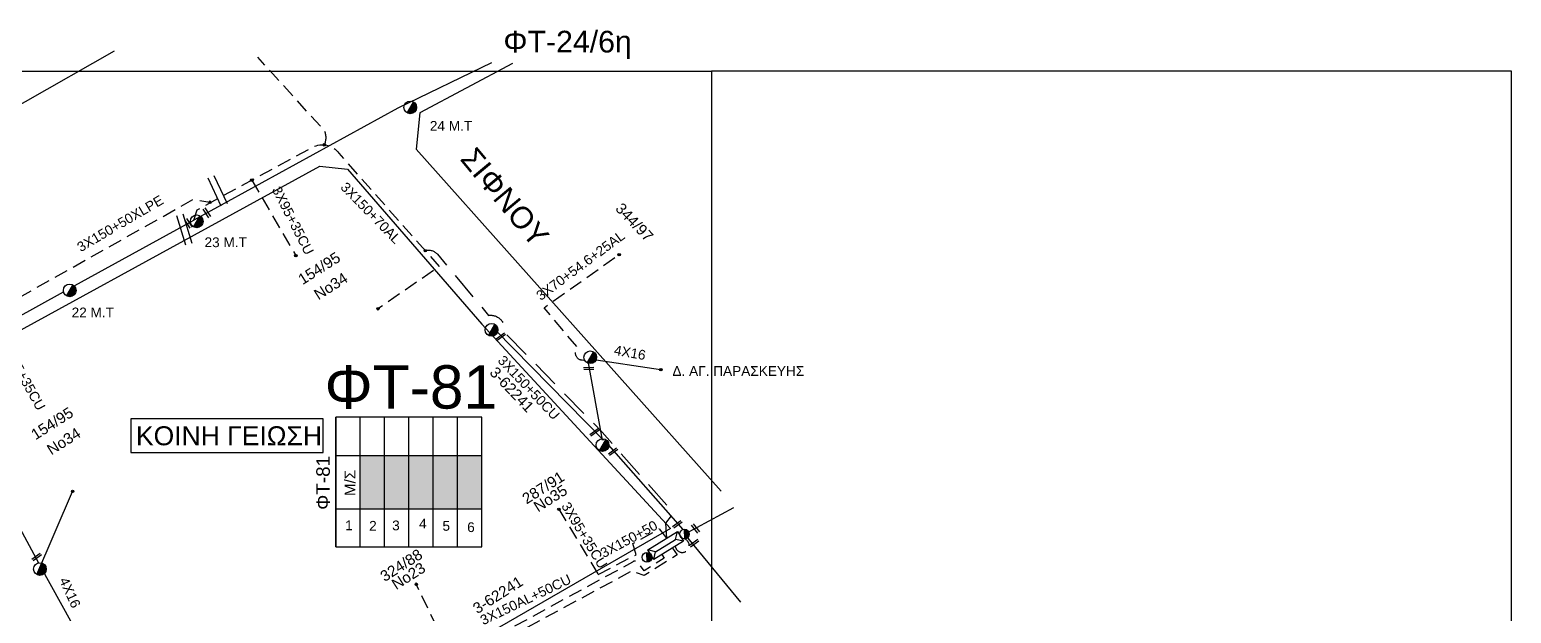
# Model space of a CAD drawing. Header units: millimetres. Extents: x 938 to 3112, y 793 to 1825.
# Drawn here: x 2837.9 to 3111.5, y 1707.9 to 1815.6 of the extents above; entities that cross this region are included whole.
import ezdxf
from ezdxf.enums import TextEntityAlignment as Align

# ---------------------------------------------------------------- set-up
doc = ezdxf.new("R2010")
doc.units = ezdxf.units.MM
doc.linetypes.add('DASHED', pattern=[19.05, 12.7, -6.35])
doc.linetypes.add('DASHEDX2', pattern=[38.1, 25.4, -12.7])
for name, color, linetype in [('Ασφαλειοκιβώτια Χ.Τ 6 αναχωρήσεων', 7, 'Continuous'), ('Γέφυρες Εναερίου Δικτύου', 7, 'Continuous'), ('Εναέρια παροχή ΧΤ 4x16', 7, 'SYN_LINE'), ('Επιγραφές - Σχήματα', 7, 'Continuous'), ('Καλώδια ΧΤ   3x150+50AL', 7, 'DASHED'), ('Καλώδια ΧΤ   3x150+50CU', 7, 'DASHED'), ('Καλώδια ΧΤ   3x150+70AL', 7, 'DASHED'), ('Καλώδια ΧΤ   3x150AL+50CU', 7, 'DASHED'), ('Καλώδια ΧΤ   3x150AL+50XLPE', 7, 'DASHED'), ('Καλώδια ΧΤ   3x95+35CU', 7, 'DASHED'), ('Μηχανική τομή', 7, 'Continuous'), ('Στύλος ΦΜ', 7, 'Continuous'), ('Στύλος ΦΜ @ 1', 7, 'Continuous'), ('Συνδέσεις', 7, 'Continuous'), ('Συνεστραμμένα ΧΤ   3x70+54.6+25AL', 7, 'SYN_LINE'), ('Τομή', 7, 'Continuous'), ('Υποσταθμός εναέριος 2 στύλων', 7, 'Continuous'), ('Υποσταθμός πόλεως', 7, 'Continuous'), ('Υπόβαθρο ΔΕΗ', 7, 'Continuous')]:
    doc.layers.add(name, color=color, linetype=linetype)
doc.styles.get("Standard").update_dxf_attribs({"font": 'arial.ttf'})
doc.linetypes.add('SYN_LINE', pattern='A,0.5,-0.0001,["/\\/\\/\\/",Standard,S=0.1,R=0,X=0,Y=-0.05],-0.25', length=0.7501)

# ---------------------------------------------------------------- blocks, each defined once
blk = doc.blocks.new('ΑΣΦΑΛΕΙΟΚΙΒΩΤΙΟ ΥΠΟΣΤΑΘΜΟΥ 6 ΑΝΑΧΩΡΗΣΕΩΝ')
at = {"layer": 'Ασφαλειοκιβώτια Χ.Τ 6 αναχωρήσεων', "ltscale": 40}
for p, q in [((-23.91, 27), (23.91, 27)), ((-9.83, 27), (-9.83, -27)), ((9.83, 27), (9.83, -27)), ((-23.91, 18), (23.91, 18)), ((-23.91, 9), (23.91, 9)), ((-23.91, 0), (23.91, 0)), ((-23.91, -9), (23.91, -9)), ((-23.91, -18), (23.91, -18))]:
    blk.add_line(p, q, dxfattribs=at)
at = {"layer": 'Ασφαλειοκιβώτια Χ.Τ 6 αναχωρήσεων'}
blk.add_lwpolyline([(-23.91, -27), (23.91, -27), (23.91, 27), (-23.91, 27)], close=True, dxfattribs=at)
for s, p in [('1', (-17.75, 23.52)), ('2', (-17.93, 14.66)), ('3', (-17.79, 6.15)), ('4', (-17.11, -3.79)), ('5', (-17.96, -12.42)), ('6', (-18.44, -21.55))]:
    blk.add_text(s, height=3.6, rotation=270, dxfattribs=at).set_placement(p)
at = {"layer": 'Ασφαλειοκιβώτια Χ.Τ 6 αναχωρήσεων', "ltscale": 40}
for tag, height, p in [('ΟΝΟΜΑ', 5, (-0.27, 31.68)), ('ΚΕΙΜΕΝΟ 1', 2, (16.95, 22.41)), ('ΚΕΙΜΕΝΟ 2', 2, (16.95, 13.71)), ('ΚΕΙΜΕΝΟ 3', 2, (16.95, 4.31)), ('ΚΕΙΜΕΝΟ 4', 2, (16.95, -4.67)), ('ΚΕΙΜΕΝΟ 5', 2, (16.95, -13.51)), ('ΚΕΙΜΕΝΟ 6', 2, (16.95, -22.43)), ('ΣΧ', 2, (-0.21, -29.21))]:
    blk.add_attdef(tag, text='', height=height, dxfattribs=at).set_placement(p, align=Align.MIDDLE_CENTER)
blk = doc.blocks.new('ΥΠΟΣΤΑΘΜΟΣ ΕΝΑΕΡΙΟΣ ΕΠΙ 2 ΣΤΥΛΩΝ')
at = {"layer": 'Υποσταθμός εναέριος 2 στύλων', "linetype": 'Continuous'}
for points in [[(-11.97, -2.11, 0.574793), (-8.45, -0.07, 0.268822), (-9.64, 1.98)], [(9.68, -2.15, 0.574793), (13.19, -0.1, 0.268822), (12.01, 1.95)]]:
    blk.add_hatch(color=256, dxfattribs=at).paths.add_polyline_path(points)
for p, q in [((-11.97, -2.11), (-9.64, 1.98)), ((9.68, -2.15), (12.01, 1.95))]:
    blk.add_line(p, q, dxfattribs=at)
for centre in [(-10.81, -0.07), (10.84, -0.1)]:
    blk.add_circle(centre, 2.36, dxfattribs=at)
at = {"layer": 'Υποσταθμός πόλεως', "linetype": 'Continuous', "ltscale": 40}
blk.add_lwpolyline([(-8.57, 2.82), (8.57, 2.82), (8.57, -2.82), (-8.57, -2.82)], close=True, dxfattribs=at)
for points in [[(-5.75, 0), (-8.57, 2.82)], [(-8.57, -2.82), (-5.75, 0)], [(-5.75, 0), (5.75, 0)], [(5.75, 0), (8.57, 2.82)], [(8.57, -2.82), (5.75, 0)]]:
    blk.add_lwpolyline(points, dxfattribs=at)
at = {"layer": 'Υποσταθμός εναέριος 2 στύλων', "ltscale": 40, "flags": 1}
for tag, p in [('ΜΕΤΑΣΧΗΜΑΤΙΣΜΟΣ', (14.09, 2.51)), ('ΙΣΧΥΣ', (14.07, -0.28)), ('ΑΡΙΘΜΟΣ', (14.19, -3))]:
    blk.add_attdef(tag, p, '', height=1.8, dxfattribs=at)
blk = doc.blocks.new('ΥΠΑΡΧΩΝ ΤΣΙΜΕΝΤΕΝΙΟΣ ΣΤΥΛΟΣ')
at = {"layer": 'Στύλος ΦΜ'}
blk.add_hatch(color=256, dxfattribs=at).paths.add_polyline_path([(-1.29, -2.28, 0.574793), (2.62, 0, 0.268822), (1.3, 2.27)])
blk.add_line((-1.29, -2.28), (1.3, 2.27), dxfattribs=at)
blk.add_circle((0, 0), 2.62, dxfattribs=at)
at = {"layer": 'Στύλος ΦΜ', "flags": 4}
for tag, p in [('ΤΥΠΟΣ', (-4.91, 3.03)), ('ΑΡΙΘΜΟΣ', (-4.68, 8.05))]:
    blk.add_attdef(tag, p, '', height=4, dxfattribs=at)
blk = doc.blocks.new('ΤΟΜΗ')
at = {"layer": 'Τομή', "ltscale": 40}
for p, q in [((-5.68, 0), (5.68, 0)), ((5.68, -2.33), (-5.68, -2.33))]:
    blk.add_line(p, q, dxfattribs=at)
blk = doc.blocks.new('ΜΗΧΑΝΙΚΗ ΤΟΜΗ')
at = {"layer": 'Μηχανική τομή', "ltscale": 40}
for p, q in [((-1.89, 0.78), (1.89, 0.78)), ((1.89, 0), (-1.89, 0))]:
    blk.add_line(p, q, dxfattribs=at)
blk = doc.blocks.new('_ΣΥΝΔΕΣΗ')
at = {"layer": 'Συνδέσεις', "linetype": 'SYN_LINE', "ltscale": 40}
blk.add_hatch(color=256, dxfattribs=at).paths.add_polyline_path([(0.5, -0.01, 1), (-0.5, -0.01, 1)])
at = {"layer": 'Συνδέσεις'}
blk.add_circle((0, -0.01), 0.5, dxfattribs=at)

msp = doc.modelspace()

# ---------------------------------------------------------------- hatches: boundary and pattern name
at = {"layer": 'Ασφαλειοκιβώτια Χ.Τ 6 αναχωρήσεων'}
for color, points in [(2, [(2898.89, 1737.03), (2898.89, 1727.2), (2903.39, 1727.2), (2903.39, 1737.03)]), (5, [(2903.39, 1737.03), (2903.39, 1727.2), (2907.89, 1727.2), (2907.89, 1737.03)]), (173, [(2907.89, 1737.03), (2907.89, 1727.2), (2912.39, 1727.2), (2912.39, 1737.03)]), (6, [(2912.39, 1737.03), (2912.39, 1727.2), (2916.89, 1727.2), (2916.89, 1737.03)]), (30, [(2916.89, 1737.03), (2916.89, 1727.2), (2921.39, 1727.2), (2921.39, 1737.03)])]:
    msp.add_hatch(color=color, dxfattribs=at).paths.add_polyline_path(points)

# ---------------------------------------------------------------- linework, layer by layer
at = {"layer": 'Γέφυρες Εναερίου Δικτύου', "color": 2, "flags": 128}
msp.add_lwpolyline([(2923.16, 1809.5), (2905.86, 1801.12), (2868.18, 1780.44)], dxfattribs=at)
at = {"layer": 'Γέφυρες Εναερίου Δικτύου', "color": 173, "linetype": 'DASHED', "ltscale": 0.2, "flags": 128}
msp.add_lwpolyline([(2892.27, 1794.35, 0.252335), (2892.27, 1797.02), (2879.98, 1810.51)], format="xyb", dxfattribs=at)
at = {"layer": 'Γέφυρες Εναερίου Δικτύου', "color": 30, "flags": 128}
msp.add_lwpolyline([(2958.82, 1722.5), (2967.88, 1727.44)], dxfattribs=at)
at = {"layer": 'Εναέρια παροχή ΧΤ 4x16', "color": 7, "linetype": 'Continuous', "ltscale": 20, "flags": 128}
for points in [[(2943.87, 1739.87), (2923.92, 1760.17)], [(2958.53, 1723.36), (2944.35, 1739.47)]]:
    msp.add_lwpolyline(points, dxfattribs=at)
at = {"layer": 'Εναέρια παροχή ΧΤ 4x16', "color": 173, "linetype": 'SYN_LINE', "ltscale": 15, "flags": 128}
for points in [[(2943.63, 1739.86), (2940.99, 1754.43)], [(2941.23, 1754.86), (2954.39, 1752.9)]]:
    msp.add_lwpolyline(points, dxfattribs=at)
at = {"layer": 'Εναέρια παροχή ΧΤ 4x16', "color": 62, "ltscale": 20, "flags": 128}
for points in [[(2820.25, 1752.83), (2839.51, 1717.21)], [(2839.96, 1716.4), (2840.06, 1716.2)]]:
    msp.add_lwpolyline(points, dxfattribs=at)
at = {"layer": 'Εναέρια παροχή ΧΤ 4x16', "color": 62, "linetype": 'SYN_LINE', "ltscale": 20, "flags": 128}
for points in [[(2839.18, 1715.04), (2845.81, 1730.39)], [(2847.37, 1703.02), (2840.06, 1716.2)]]:
    msp.add_lwpolyline(points, dxfattribs=at)
at = {"layer": 'Επιγραφές - Σχήματα', "color": 6, "linetype": 'Continuous', "ltscale": 0.2}
msp.add_line((2958.82, 1722.5), (2969.12, 1709.98), dxfattribs=at)
at = {"layer": 'Επιγραφές - Σχήματα'}
msp.add_lwpolyline([(974.02, 1807.96), (2963.81, 1807.96), (2963.81, 804.4), (974.02, 804.4)], close=True, dxfattribs=at)
at = {"layer": 'Επιγραφές - Σχήματα', "ltscale": 10}
msp.add_lwpolyline([(2963.81, 804.4), (3111.5, 804.4), (3111.5, 1807.96), (2963.81, 1807.96)], dxfattribs=at)
at = {"layer": 'Επιγραφές - Σχήματα', "color": 190}
msp.add_lwpolyline([(2856.55, 1737.59), (2892.06, 1737.59), (2892.06, 1743.76), (2856.55, 1743.76)], close=True, dxfattribs=at)
at = {"layer": 'Επιγραφές - Σχήματα', "color": 6, "linetype": 'DASHED', "ltscale": 0.2}
msp.add_arc((2958.38, 1720.42), 1.29, 186.7941, 69.8198, dxfattribs=at)
at = {"layer": 'Καλώδια ΧΤ   3x150+50CU', "color": 173, "linetype": 'DASHEDX2', "ltscale": 0.2, "flags": 128}
msp.add_lwpolyline([(2910.93, 1774.81, -0.305352), (2913.18, 1774.16), (2922.59, 1762.88, -0.528043), (2925.49, 1759.78), (2943.62, 1741.34), (2956.76, 1726.43), (2955.29, 1724.56), (2955.45, 1721.79)], format="xyb", dxfattribs=at)
at = {"layer": 'Καλώδια ΧΤ   3x150+70AL', "color": 173, "linetype": 'DASHED', "ltscale": 0.2, "flags": 128}
msp.add_lwpolyline([(2868.18, 1780.44), (2868.83, 1782.38), (2890.13, 1793.92, -0.378781), (2894.98, 1792.79), (2913.51, 1771.91), (2902.18, 1764.09)], format="xyb", dxfattribs=at)
at = {"layer": 'Καλώδια ΧΤ   3x150AL+50CU', "color": 5, "linetype": 'DASHED', "ltscale": 0.2, "flags": 128}
msp.add_lwpolyline([(2956.58, 1719.94), (2957.42, 1718.67), (2951.33, 1714.87), (2949, 1715.67), (2919.07, 1699.5, -0.461632), (2913.97, 1696.1), (2907.5, 1692.06, -0.495432), (2903.04, 1690.28, 0.35461), (2901.91, 1690.12), (2883.24, 1679.31, -0.790652), (2878.22, 1676.23), (2835.13, 1650.97, -0.764051), (2830.84, 1648.54), (2803.44, 1632.49, -0.834231), (2799.72, 1630.23), (2786, 1622.06)], format="xyb", dxfattribs=at)
at = {"layer": 'Καλώδια ΧΤ   3x150AL+50CU', "color": 2, "linetype": 'DASHED', "ltscale": 0.2, "flags": 128}
msp.add_lwpolyline([(2954.64, 1718.74), (2955.06, 1718.05), (2951.32, 1715.74), (2950.2, 1717.3, 0.418606), (2949.22, 1717.36), (2918.7, 1700.76, 0.165346), (2917.35, 1699.29), (2915.92, 1697.67, -0.50245), (2914.53, 1697.78)], format="xyb", dxfattribs=at)
at = {"layer": 'Καλώδια ΧΤ   3x95+35CU', "color": 30, "linetype": 'DASHED', "ltscale": 0.2}
msp.add_line((2942.86, 1715.05), (2949.86, 1718.71), dxfattribs=at)
at = {"layer": 'Καλώδια ΧΤ   3x95+35CU', "color": 173, "linetype": 'DASHED', "ltscale": 0.2, "flags": 128}
for points in [[(2878.9, 1787.84), (2887.01, 1773.91)], [(2836.3, 1746.25), (2828, 1761.72), (2868.05, 1784.28), (2871.16, 1783.76)]]:
    msp.add_lwpolyline(points, dxfattribs=at)
at = {"layer": 'Καλώδια ΧΤ   3x95+35CU', "color": 30, "linetype": 'DASHED', "ltscale": 0.2, "flags": 128}
for points in [[(2935.57, 1727.11), (2942.86, 1715.05)], [(2949.86, 1718.71), (2949.28, 1720.75), (2954.13, 1723.47), (2955.47, 1721.75)]]:
    msp.add_lwpolyline(points, dxfattribs=at)
at = {"layer": 'Καλώδια ΧΤ   3x95+35CU', "color": 2, "linetype": 'DASHED', "ltscale": 0.2, "flags": 128}
msp.add_lwpolyline([(2905.87, 1692.86), (2914.53, 1697.78), (2915.68, 1698.45, 0.423602), (2915.93, 1699.5), (2909.26, 1713.26)], format="xyb", dxfattribs=at)
at = {"layer": 'Συνεστραμμένα ΧΤ   3x70+54.6+25AL', "color": 62, "linetype": 'SYN_LINE', "ltscale": 20, "flags": 128}
for points in [[(2845.56, 1768), (2868.18, 1780.44)], [(2820.71, 1754.32), (2844.13, 1767.21)]]:
    msp.add_lwpolyline(points, dxfattribs=at)
at = {"layer": 'Συνεστραμμένα ΧΤ   3x70+54.6+25AL', "color": 173, "linetype": 'DASHED', "ltscale": 0.2, "flags": 128}
msp.add_lwpolyline([(2940.34, 1754.62, -0.757888), (2939.06, 1756.92), (2932.86, 1764.28), (2946.69, 1774.11)], format="xyb", dxfattribs=at)
at = {"layer": 'Υπόβαθρο ΔΕΗ', "flags": 128}
for points in [[(2805.61, 1809.44), (2776.26, 1791.66), (2787.76, 1774.28), (2853.51, 1811.7)], [(2805.61, 1809.44), (2776.26, 1791.66), (2787.76, 1774.28), (2853.51, 1811.7)], [(2927.05, 1809.37), (2909.9, 1800.23), (2909.25, 1793.55), (2965.57, 1730.42)], [(2927.05, 1809.37), (2909.9, 1800.23), (2909.25, 1793.55), (2965.57, 1730.42)], [(2827.78, 1648.73), (2801.79, 1633.34), (2775.86, 1671.77), (2767.64, 1684.06), (2747.56, 1711.63), (2813.64, 1747.86), (2891.46, 1790.41), (2896.59, 1789.86), (2921.39, 1761.24), (2956.2, 1723.57), (2878.65, 1678.85), (2837.03, 1654.21)], [(2827.78, 1648.73), (2801.79, 1633.34), (2775.86, 1671.77), (2767.64, 1684.06), (2747.56, 1711.63), (2813.64, 1747.86), (2891.46, 1790.41), (2896.59, 1789.86), (2921.39, 1761.24), (2956.2, 1723.57), (2878.65, 1678.85), (2837.03, 1654.21)]]:
    msp.add_lwpolyline(points, dxfattribs=at)

# ---------------------------------------------------------------- block references
at = {"layer": 'Ασφαλειοκιβώτια Χ.Τ 6 αναχωρήσεων', "xscale": 0.5, "yscale": 0.5, "zscale": 0.5, "rotation": 90}
msp.add_blockref('ΑΣΦΑΛΕΙΟΚΙΒΩΤΙΟ ΥΠΟΣΤΑΘΜΟΥ 6 ΑΝΑΧΩΡΗΣΕΩΝ', (2907.89, 1732.11), dxfattribs=at).add_auto_attribs({'ΟΝΟΜΑ': 'ΦΤ-81'})
at = {"layer": 'Μηχανική τομή'}
for p, xscale, yscale, zscale, rotation in [((2870.43, 1781.7), 0.4999999999999507, 0.4999999999999507, 0.4999999999999507, 302.8100083903306), ((2867.02, 1779.74), 0.4999999999999507, 0.4999999999999507, 0.4999999999999507, 302.8100083903306), ((2924.77, 1759.1), 0.4999999999999716, 0.4999999999999716, 0.4999999999999716, 215.8238171396846), ((2941.12, 1753.28), 0.4999999999999614, 0.4999999999999614, 0.4999999999999614, 181.3359324416002), ((2942.06, 1741.44), 0.4999999999999716, 0.4999999999999716, 0.4999999999999716, 215.8238171396846), ((2945.5, 1737.87), 0.4999999999999716, 0.4999999999999716, 0.4999999999999716, 215.8238171396846), ((2957.37, 1724.46), 0.4999999999999716, 0.4999999999999716, 0.4999999999999716, 215.8238171396846), ((2960.98, 1723.67), 0.499999999999782, 0.499999999999782, 0.499999999999782, 129.6396923294983), ((2960.47, 1721), 0.4999999999999716, 0.4999999999999716, 0.4999999999999716, 215.8238171396846), ((2839.03, 1718.47), 0.4999999999999716, 0.4999999999999716, 0.4999999999999716, 215.8238171396846)]:
    msp.add_blockref('ΜΗΧΑΝΙΚΗ ΤΟΜΗ', p, dxfattribs=dict(at, xscale=xscale, yscale=yscale, zscale=zscale, rotation=rotation))
at = {"layer": 'Στύλος ΦΜ @ 1', "ltscale": 40}
ref = msp.add_blockref('ΥΠΑΡΧΩΝ ΤΣΙΜΕΝΤΕΝΙΟΣ ΣΤΥΛΟΣ', (2908.15, 1801.26), dxfattribs=dict(at, xscale=0.4499999999998181, yscale=0.4499999999998181, zscale=0.4499999999998181))
ref.add_attrib('ΤΥΠΟΣ', '24 M.T', (2911.77, 1796.96), dxfattribs={"layer": 'Στύλος ΦΜ', "height": 1.8, "flags": 4})
ref = msp.add_blockref('ΥΠΑΡΧΩΝ ΤΣΙΜΕΝΤΕΝΙΟΣ ΣΤΥΛΟΣ', (2908.15, 1801.26), dxfattribs=dict(at, xscale=0.4499999999998181, yscale=0.4499999999998181, zscale=0.4499999999998181))
ref.add_attrib('ΤΥΠΟΣ', '24 M.T', (2911.77, 1796.96), dxfattribs={"layer": 'Στύλος ΦΜ', "height": 1.8, "flags": 4})
ref = msp.add_blockref('ΥΠΑΡΧΩΝ ΤΣΙΜΕΝΤΕΝΙΟΣ ΣΤΥΛΟΣ', (2868.72, 1780.23), dxfattribs=dict(at, xscale=0.4499999999998181, yscale=0.4499999999998181, zscale=0.4499999999998181))
ref.add_attrib('ΤΥΠΟΣ', '23 M.T', (2870.16, 1775.47), dxfattribs={"layer": 'Στύλος ΦΜ', "height": 1.8, "flags": 4})
ref = msp.add_blockref('ΥΠΑΡΧΩΝ ΤΣΙΜΕΝΤΕΝΙΟΣ ΣΤΥΛΟΣ', (2868.72, 1780.23), dxfattribs=dict(at, xscale=0.4499999999998181, yscale=0.4499999999998181, zscale=0.4499999999998181))
ref.add_attrib('ΤΥΠΟΣ', '23 M.T', (2870.16, 1775.47), dxfattribs={"layer": 'Στύλος ΦΜ', "height": 1.8, "flags": 4})
ref = msp.add_blockref('ΥΠΑΡΧΩΝ ΤΣΙΜΕΝΤΕΝΙΟΣ ΣΤΥΛΟΣ', (2845.27, 1767.49), dxfattribs=dict(at, xscale=0.4499999999998181, yscale=0.4499999999998181, zscale=0.4499999999998181))
ref.add_attrib('ΤΥΠΟΣ', '22 M.T', (2845.62, 1762.52), dxfattribs={"layer": 'Στύλος ΦΜ', "height": 1.8, "flags": 4})
ref = msp.add_blockref('ΥΠΑΡΧΩΝ ΤΣΙΜΕΝΤΕΝΙΟΣ ΣΤΥΛΟΣ', (2845.27, 1767.49), dxfattribs=dict(at, xscale=0.4499999999998181, yscale=0.4499999999998181, zscale=0.4499999999998181))
ref.add_attrib('ΤΥΠΟΣ', '22 M.T', (2845.62, 1762.52), dxfattribs={"layer": 'Στύλος ΦΜ', "height": 1.8, "flags": 4})
at = {"layer": 'Στύλος ΦΜ @ 1', "ltscale": 40, "xscale": 0.4499999999998181, "yscale": 0.4499999999998181, "zscale": 0.4499999999998181}
for p in [(2923.16, 1760.21), (2923.16, 1760.21), (2941.39, 1755.15), (2941.39, 1755.15), (2943.66, 1738.94), (2943.66, 1738.94), (2839.76, 1716.06), (2839.76, 1716.06)]:
    msp.add_blockref('ΥΠΑΡΧΩΝ ΤΣΙΜΕΝΤΕΝΙΟΣ ΣΤΥΛΟΣ', p, dxfattribs=at)
at = {"layer": 'Συνδέσεις', "xscale": 0.4500000000000455, "yscale": 0.4500000000000455, "zscale": 0.4500000000000455}
for p in [(2892.27, 1794.36), (2878.9, 1787.84), (2871.16, 1783.77), (2887.02, 1773.91), (2910.93, 1774.82), (2946.73, 1774.08), (2902.18, 1764.1), (2954.43, 1752.87), (2845.81, 1730.4), (2935.6, 1727.08), (2909.27, 1713.27)]:
    msp.add_blockref('_ΣΥΝΔΕΣΗ', p, dxfattribs=at)
at = {"layer": 'Τομή'}
for p, xscale, yscale, zscale, rotation in [((2873.11, 1786.12), 0.5000000000000265, 0.5000000000000265, 0.5000000000000265, 295.1473540573084), ((2873.11, 1786.12), 0.5000000000000265, 0.5000000000000265, 0.5000000000000265, 295.1473540573084), ((2865.88, 1778.55), 0.5000000000000365, 0.5000000000000365, 0.5000000000000365, 107.1164084461684), ((2865.88, 1778.55), 0.5000000000000365, 0.5000000000000365, 0.5000000000000365, 107.1164084461684)]:
    msp.add_blockref('ΤΟΜΗ', p, dxfattribs=dict(at, xscale=xscale, yscale=yscale, zscale=zscale, rotation=rotation))
at = {"layer": 'Υποσταθμός εναέριος 2 στύλων', "lineweight": 30, "xscale": 0.37654200906627, "yscale": 0.37654200906627, "zscale": 0.37654200906627, "rotation": 31.7596098571364}
msp.add_blockref('ΥΠΟΣΤΑΘΜΟΣ ΕΝΑΕΡΙΟΣ ΕΠΙ 2 ΣΤΥΛΩΝ', (2955.31, 1720.4), dxfattribs=at)

# ---------------------------------------------------------------- texts
at = {"layer": 'Εναέρια παροχή ΧΤ 4x16', "ltscale": 20}
for rotation, p in [(350.0587, (2948.72, 1756.01)), (294.3616, (2845.32, 1711.72))]:
    msp.add_text('4X16', height=1.8, rotation=rotation, dxfattribs=at).set_placement(p, align=Align.MIDDLE)
at = {"layer": 'Επιγραφές - Σχήματα', "linetype": 'DASHED', "ltscale": 0.2, "attachment_point": 1}
for s, insert, char_height, width in [('ΦΤ-24/6η', (2925.35, 1815.4), 4, 17.2922), ('ΦΤ-81', (2892.31, 1753.67), 8, 24.9768)]:
    msp.add_mtext(s, dxfattribs=dict(at, insert=insert, char_height=char_height, width=width))
for s, insert, char_height, width, rotation in [('ΣΙΦΝΟΥ', (2920.26, 1794.26), 4, 17.2922, 309.7561), ('344/97', (2947.33, 1783.85), 2, 17.7581, 313.7209), ('154/95', (2887.19, 1770.13), 2, 17.7581, 32.4056), ('Νο34', (2890.12, 1767.33), 2, 17.7581, 32.4056), ('3-62241', (2924.11, 1753.59), 2, 17.7581, 313.7209), ('154/95', (2837.87, 1741.5), 2, 17.7581, 32.4056), ('Νο34', (2840.8, 1738.71), 2, 17.7581, 32.4056), ('Μ/Σ', (2896.03, 1729.54), 2, 3.5741, 90), ('287/91', (2928.56, 1729.66), 2, 17.7581, 32.4056), ('Νο35', (2930.68, 1728.18), 2, 17.7581, 32.4056), ('324/88', (2902.35, 1715.33), 2, 17.7581, 32.4056), ('Νο23', (2904.47, 1713.85), 2, 17.7581, 32.4056), ('3-62241', (2919.46, 1709.4), 2, 17.7581, 32.4056)]:
    msp.add_mtext(s, dxfattribs=dict(at, insert=insert, char_height=char_height, width=width, rotation=rotation))
at = {"layer": 'Επιγραφές - Σχήματα', "color": 1, "linetype": 'Continuous', "ltscale": 0.2, "insert": (2956.57, 1753.52), "char_height": 1.8, "width": 24.5333, "attachment_point": 1}
msp.add_mtext('Δ. ΑΓ. ΠΑΡΑΣΚΕΥΗΣ', dxfattribs=at)
at = {"layer": 'Επιγραφές - Σχήματα', "color": 190, "insert": (2857.5, 1742.41), "char_height": 3.5, "width": 35.1311, "attachment_point": 1}
msp.add_mtext('KOINH ΓΕΙΩΣΗ', dxfattribs=at)
at = {"layer": 'Καλώδια ΧΤ   3x150+50AL', "ltscale": 0.2}
msp.add_text('3X150+50', height=1.8, rotation=28.4599, dxfattribs=at).set_placement((2948.52, 1721.6), align=Align.MIDDLE)
at = {"layer": 'Καλώδια ΧΤ   3x150+50CU', "ltscale": 0.2}
msp.add_text('3X150+50CU', height=1.8, rotation=313.4579, dxfattribs=at).set_placement((2930.05, 1749.55), align=Align.MIDDLE)
at = {"layer": 'Καλώδια ΧΤ   3x150+70AL', "ltscale": 0.2}
msp.add_text('3X150+70AL', height=1.8, rotation=314.2832, dxfattribs=at).set_placement((2900.88, 1781.79), align=Align.MIDDLE)
at = {"layer": 'Καλώδια ΧΤ   3x150AL+50CU', "ltscale": 0.2}
msp.add_text('3X150AL+50CU', height=1.8, rotation=25.5809, dxfattribs=at).set_placement((2929.46, 1710.43), align=Align.MIDDLE)
at = {"layer": 'Καλώδια ΧΤ   3x150AL+50XLPE', "ltscale": 0.2}
msp.add_text('3X150+50XLPE', height=1.8, rotation=30.4338, dxfattribs=at).set_placement((2854.59, 1779.84), align=Align.MIDDLE)
at = {"layer": 'Καλώδια ΧΤ   3x95+35CU', "ltscale": 0.2}
for rotation, p in [(297.0529, (2886.49, 1780.39)), (299.2425, (2836.72, 1751.58)), (301.2287, (2940.32, 1722.3))]:
    msp.add_text('3X95+35CU', height=1.8, rotation=rotation, dxfattribs=at).set_placement(p, align=Align.MIDDLE)
at = {"layer": 'Συνεστραμμένα ΧΤ   3x70+54.6+25AL', "ltscale": 20}
msp.add_text('3X70+54.6+25AL', height=1.8, rotation=36.6158, dxfattribs=at).set_placement((2939.58, 1772.08), align=Align.MIDDLE)

doc.saveas('drawing.dxf')
